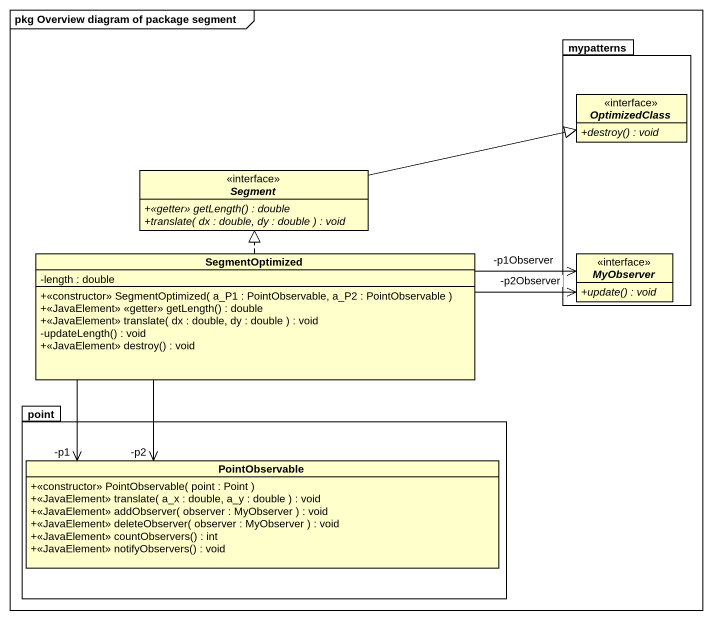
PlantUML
@startuml
mainframe pkg Overview diagram of package segment
hide circle
hide empty members
skinparam classAttributeIconSize 0
package mypatterns {
  interface OptimizedClass {
    {abstract} +destroy() : void
  }
  interface MyObserver {
    {abstract} +update() : void
  }
}
interface Segment {
  {abstract} +<<getter>> getLength() : double
  {abstract} +translate( dx : double, dy : double ) : void
}
class SegmentOptimized {
  -length : double
  +<<constructor>> SegmentOptimized( a_P1 : PointObservable, a_P2 : PointObservable )
  +<<JavaElement>> <<getter>> getLength() : double
  +<<JavaElement>> translate( dx : double, dy : double ) : void
  -updateLength() : void
  +<<JavaElement>> destroy() : void
}
package point {
  class PointObservable {
    +<<constructor>> PointObservable( point : Point )
    +<<JavaElement>> translate( a_x : double, a_y : double ) : void
    +<<JavaElement>> addObserver( observer : MyObserver ) : void
    +<<JavaElement>> deleteObserver( observer : MyObserver ) : void
    +<<JavaElement>> countObservers() : int
    +<<JavaElement>> notifyObservers() : void
  }
}
Segment -right-|> OptimizedClass
SegmentOptimized .up.|> Segment
MyObserver "-p1Observer" <-left- SegmentOptimized
MyObserver "-p2Observer" <-left- SegmentOptimized
PointObservable "-p2" <-up- SegmentOptimized
PointObservable "-p1" <-up- SegmentOptimized
@enduml
